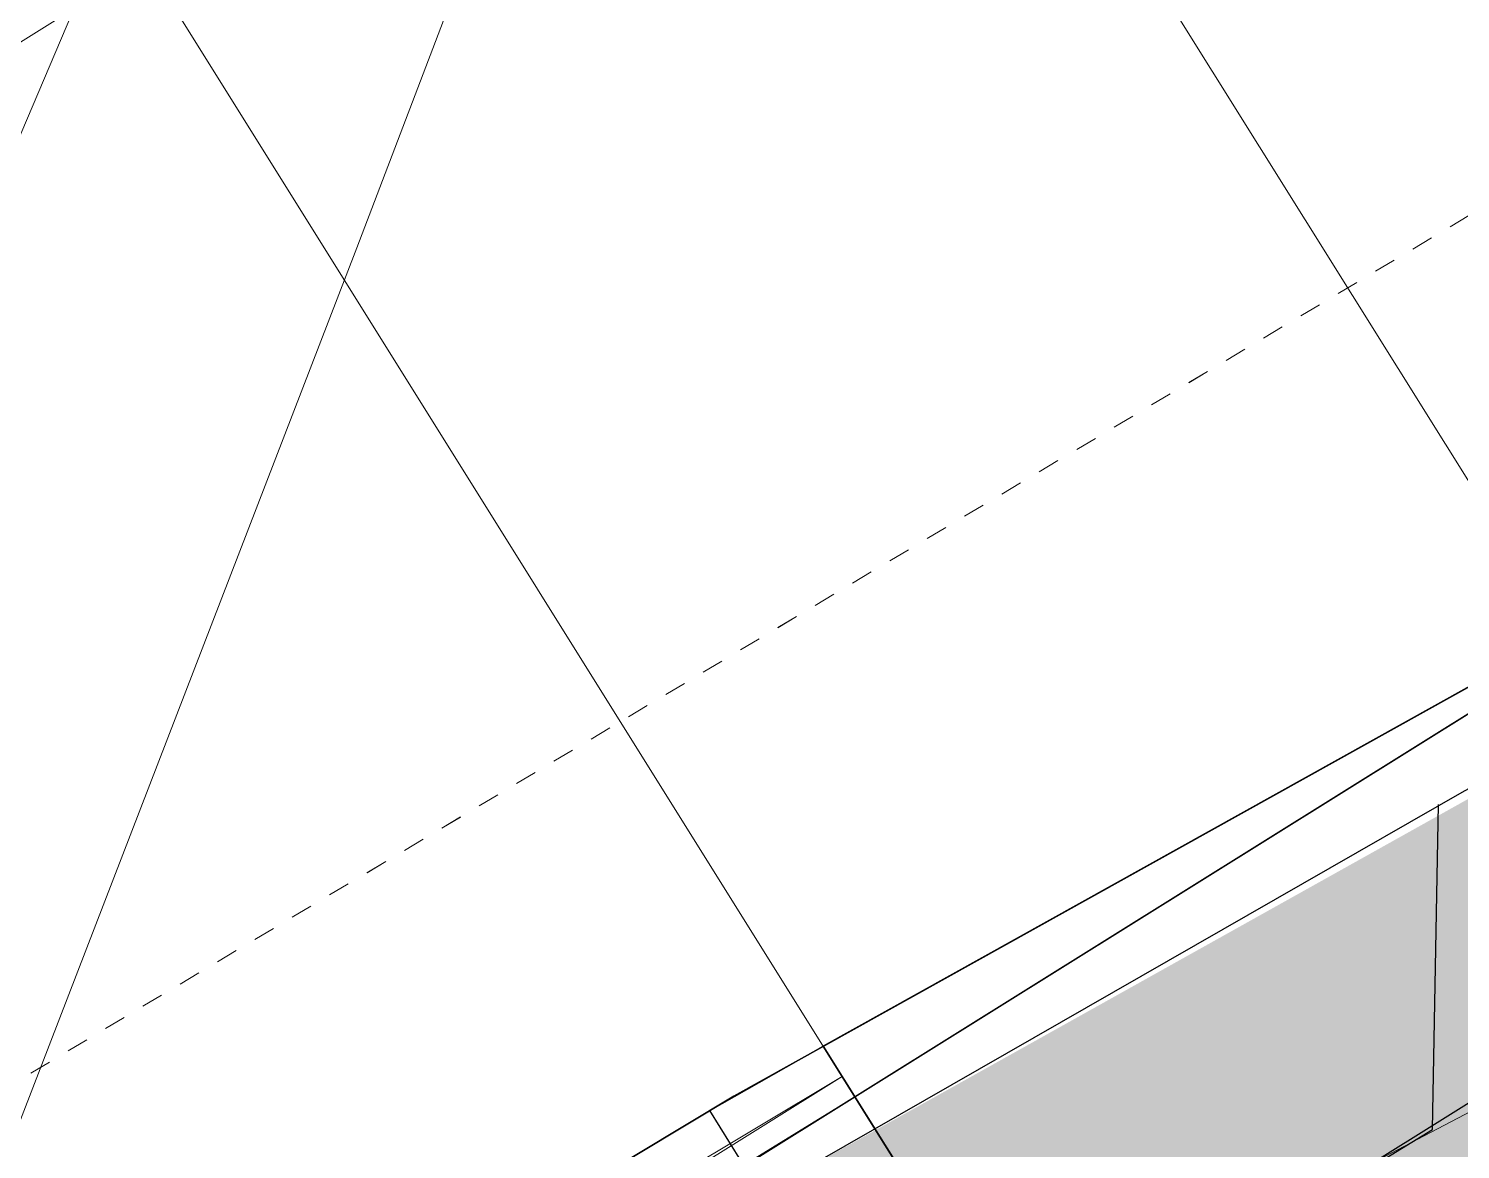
# Model space of a CAD drawing. Header units: metres. Extents: x 3 to 509016, y 4 to 6969473.
# Drawn here: x 507760.83 to 507767.41, y 6967258.45 to 6967263.61 of the extents above; entities that cross this region are included whole.
import ezdxf

# ---------------------------------------------------------------- set-up
doc = ezdxf.new("R2010")
doc.units = ezdxf.units.M
doc.linetypes.add('AEC_Double Dash', pattern=[0.039, 0.015, -0.004, 0.006, -0.004, 0.006, -0.004])
doc.layers.add('_PROP-BDY', color=6, linetype='Continuous', plot=False)
doc.layers.add('defpoints_hatch_bdy', color=47, linetype='Continuous', plot=False)
for name, color, linetype, lineweight in [('A-FLOR', 252, 'Continuous', 5), ('C-PROP-LINE', 252, 'AEC_Double Dash', 5), ('D_UG_PIPES', 252, 'EXIST_SWD', 0), ('S_RM_UG_PIPES', 252, 'EXIST_RISINGMAIN', 0), ('W_AG_PIPES_N', 252, 'EXISTING_WATER', 0)]:
    doc.layers.add(name, color=color, linetype=linetype, lineweight=lineweight)
doc.layers.add('HATCH_PAVEMENT_FOOTPATH', color=7, linetype='Continuous', true_color=0xffe8a3)
for name, color, linetype in [('mga2020bdy', 252, 'Continuous'), ('mga2020ROAD_KERB_BACK', 252, 'Continuous'), ('mga2020ROAD_KERB_LIP', 252, 'Continuous'), ('mga2020TOPO_GEN', 252, 'Continuous'), ('PAV_FOOTPATH', 252, 'Continuous'), ('STRINGS LIP', 60, 'Continuous'), ('XREF', 7, 'Continuous')]:
    doc.layers.add(name, color=color, linetype=linetype)
doc.styles.get("Standard").update_dxf_attribs({"font": 'ARIALN.TTF'})
doc.linetypes.add('EXIST_RISINGMAIN', pattern='A,5,-2.5,5,-2,["RM",Standard,S=2.5,R=0,X=0,Y=-1.25],-5,5,-2.5,5,-2.5', length=34.5)
doc.linetypes.add('EXIST_SWD', pattern='A,5,-2.5,5,-2,["SWD",Standard,S=2.5,R=0,X=0,Y=-1.25],-8,5,-2.5,5,-2.5', length=37.5)
doc.linetypes.add('EXISTING_WATER', pattern='A,2,-2,2,-2,2,-2,["W",Standard,S=2.5,R=0,X=0,Y=-1.25],-4.4,2,-2,2,-2', length=24.4)

# ---------------------------------------------------------------- blocks, each defined once
blk = doc.blocks.new('XD_HATCH')
at = {"layer": 'HATCH_PAVEMENT_FOOTPATH'}
h = blk.add_hatch(color=256, dxfattribs=at)
h.dxf.hatch_style = 1
h.paths.add_polyline_path([(507837.6741, 6967229.3651), (507837.6601, 6967229.3656), (507837.6504, 6967229.3603)], flags=17)
h.paths.add_polyline_path([(507818.8549, 6967260.9586), (507815.9879, 6967264.6389), (507812.7997, 6967267.4531), (507809.6019, 6967269.3029), (507805.8619, 6967270.6226), (507801.8063, 6967271.2294), (507798.1702, 6967271.0491), (507794.4038, 6967270.141), (507771.8963, 6967256.0787), (507773.231, 6967254.5403), (507795.1886, 6967268.2729), (507798.4566, 6967269.0609), (507801.7069, 6967269.222), (507805.3767, 6967268.6729), (507808.7612, 6967267.4786), (507811.6257, 6967265.8217), (507814.67, 6967263.1345), (507817.3271, 6967259.6667), (507819.0304, 6967256.9433), (507820.7235, 6967258.0021)])
h.paths.add_polyline_path([(507824.7568, 6967208.8777), (507820.8548, 6967204.075), (507817.8418, 6967207.5341)], flags=16)
h.paths.add_polyline_path([(507775.2, 6967252.2769), (507773.231, 6967254.5403), (507771.8963, 6967256.0787), (507768.8747, 6967259.5551), (507765.4333, 6967257.405), (507766.5276, 6967255.6535), (507766.7115, 6967255.4419), (507767.0075, 6967255.0955), (507767.5476, 6967254.4751), (507769.1356, 6967252.7357), (507770.0422, 6967251.7102), (507770.6909, 6967250.9598), (507784.4416, 6967235.0558), (507795.4878, 6967222.3587), (507798.5455, 6967218.8848), (507825.7524, 6967187.5143), (507829.3108, 6967190.6071), (507824.7665, 6967203.095), (507841.6235, 6967217.7421), (507841.6355, 6967217.752), (507842.5745, 6967216.2486), (507846.7018, 6967218.8539), (507843.9539, 6967223.1655), (507842.821, 6967224.9787), (507836.0398, 6967235.8326), (507834.8741, 6967237.6984), (507828.0909, 6967248.5555), (507828.2181, 6967248.635), (507824.2068, 6967255.0785), (507824.2306, 6967257.0688), (507826.6039, 6967258.5414), (507828.5549, 6967258.0054), (507828.2109, 6967258.8379), (507826.5153, 6967261.5518), (507825.7564, 6967262.054), (507825.5442, 6967260.2375), (507821.0713, 6967257.4518), (507820.7233, 6967258.002), (507819.0304, 6967256.9433), (507820.4026, 6967254.7492), (507825.1395, 6967249.8154), (507839.4219, 6967226.9278), (507827.0153, 6967211.6575), (507816.098, 6967209.5361), (507803.586, 6967223.8952), (507801.4694, 6967222.0543), (507795.9286, 6967228.4506), (507787.704, 6967237.9042)])
h = blk.add_hatch(color=256, dxfattribs=at)
h.dxf.hatch_style = 1
h.paths.add_polyline_path([(507751.8789, 6967248.3707), (507750.8192, 6967250.0668), (507764.199, 6967258.2482), (507768.6503, 6967260.7366), (507768.8747, 6967259.5551), (507765.4333, 6967257.405), (507765.6876, 6967256.9979)])
at = {"layer": 'defpoints_hatch_bdy', "color": 4}
blk.add_lwpolyline([(507751.8789, 6967248.3707), (507750.8192, 6967250.0668), (507764.6279, 6967258.6941), (507765.6876, 6967256.9979)], close=True, dxfattribs=at)
blk = doc.blocks.new('25027_BNP_Skygate Play-Sheet - 000101 - SITE PLAN')
at = {"layer": '_PROP-BDY'}
blk.add_line((-2226983.4, 4009381.8), (-2226983.4, 4059443.9), dxfattribs=at)
at = {"layer": 'A-FLOR'}
for p, q in [((-2220849.2, 4020909.9), (-2220833.7, 4013143.9)), ((-2226872.5, 4013143.9), (-2226872.5, 4015812.5)), ((-2226872.5, 4013143.9), (-2226844.9, 4014607.8)), ((-2220833.7, 4013143.9), (-2230568.7, 4013143.9)), ((-2226983.4, 4009250.4), (-2226983.4, 4013143.9)), ((-2220825.9, 4009250.4), (-2227097.8, 4009250.4))]:
    blk.add_line(p, q, dxfattribs=at)
at = {"layer": 'C-PROP-LINE'}
blk.add_line((-2223988.2, 4059890.8), (-2225150.5, 4003276.3), dxfattribs=at)
blk = doc.blocks.new('XE_ARCH')
at = {"xscale": 0.001, "yscale": 0.001, "zscale": 0.001, "rotation": 121.996}
blk.add_blockref('25027_BNP_Skygate Play-Sheet - 000101 - SITE PLAN', (509988.1258, 6971273.7702), dxfattribs=at)
blk = doc.blocks.new('XE_LOT BOUNDARY')
at = {"layer": '_PROP-BDY'}
blk.add_line((507767.8185, 6967260.6875), (507725.3615, 6967234.1616), dxfattribs=at)
at = {"layer": 'C-PROP-LINE'}
blk.add_line((507723.3955, 6967236.4649), (507772.0253, 6967265.477), dxfattribs=at)
blk = doc.blocks.new('XE_SURVEY')
at = {"layer": 'D_UG_PIPES', "flags": 128}
blk.add_lwpolyline([(507716.9447, 6967228.7162), (507720.9949, 6967231.9946), (507721.8177, 6967232.6612), (507728.3424, 6967236.3598), (507737.4607, 6967241.5661), (507738.8597, 6967242.3772), (507740.1304, 6967243.1743), (507740.9775, 6967243.7057), (507743.9514, 6967245.5512), (507752.0419, 6967250.5306), (507755.8742, 6967252.8893), (507757.1491, 6967253.6795), (507759.1677, 6967254.9422), (507759.6377, 6967255.6032), (507762.3373, 6967262.6002), (507763.9398, 6967266.8052), (507765.5351, 6967271.013), (507768.1357, 6967277.8982)], dxfattribs=at)
at = {"layer": 'mga2020bdy'}
blk.add_polyline3d([(507722.5905, 6967232.6075, 4.3474), (507725.1204, 6967234.2155, 4.3986), (507729.3938, 6967236.8067, 4.4566), (507733.0248, 6967239.0482, 4.469), (507736.0993, 6967240.9477, 4.4527), (507736.6834, 6967241.3067, 4.4393), (507736.9844, 6967241.4339, 4.4329), (507737.975, 6967242.3757, 4.4239), (507738.0041, 6967242.4202, 4.4222), (507740.823, 6967244.1743, 4.4566), (507752.055, 6967251.1994, 4.5262), (507759.1248, 6967255.6432, 4.4809), (507762.5143, 6967257.7594, 4.509), (507764.0703, 6967258.6973, 4.5203), (507768.0649, 6967260.9222, 4.5487), (507768.4417, 6967261.119, 4.552), (507772.9333, 6967263.3018, 4.591), (507777.8674, 6967265.5383, 4.6363), (507783.8819, 6967268.22, 4.6925)], dxfattribs=at)
at = {"layer": 'mga2020ROAD_KERB_BACK'}
blk.add_polyline3d([(507738.2228, 6967241.4591, 4.5329), (507740.5152, 6967242.8258, 4.5216), (507741.08, 6967243.8212, 4.5636), (507746.5121, 6967247.2219, 4.6144), (507752.2955, 6967250.8388, 4.6445), (507757.8965, 6967254.3534, 4.6285), (507759.1736, 6967254.499, 4.5861), (507761.3848, 6967256.0005, 4.6263), (507762.5074, 6967257.2531, 4.6308), (507763.0964, 6967257.6156, 4.6351), (507767.4311, 6967260.1022, 4.6661), (507768.2485, 6967260.5368, 4.6718), (507771.8944, 6967262.3499, 4.7037), (507773.1568, 6967262.9317, 4.7146), (507778.0594, 6967265.1621, 4.7595), (507784.0446, 6967267.8262, 4.8092)], dxfattribs=at)
at = {"layer": 'mga2020ROAD_KERB_LIP'}
blk.add_polyline3d([(507783.8819, 6967268.22, 4.6925), (507777.8674, 6967265.5383, 4.6363), (507772.9333, 6967263.3018, 4.591), (507768.4417, 6967261.119, 4.552), (507768.0649, 6967260.9222, 4.5487), (507764.0703, 6967258.6973, 4.5203), (507762.5143, 6967257.7594, 4.509), (507759.1248, 6967255.6432, 4.4809), (507757.4654, 6967254.5665, 4.4958), (507752.055, 6967251.1994, 4.5262), (507746.2396, 6967247.5524, 4.5016), (507740.823, 6967244.1743, 4.4566), (507737.975, 6967242.3757, 4.4239)], dxfattribs=at)
at = {"layer": 'mga2020TOPO_GEN'}
blk.add_polyline3d([(507721.4061, 6967230.9471, 4.3849), (507722.8503, 6967231.8206, 4.4603), (507725.9428, 6967226.5822, 4.5347), (507728.7643, 6967229.3076, 4.3792), (507732.4014, 6967233.8998, 4.4481), (507736.333, 6967237.9283, 4.5187), (507738.4795, 6967240.1832, 4.5227), (507742.8798, 6967243.4148, 4.5515), (507748.1545, 6967246.6967, 4.5782), (507754.6316, 6967250.6759, 4.5949), (507759.7921, 6967253.8601, 4.5724), (507763.226, 6967256.0566, 4.6167), (507767.2843, 6967258.544, 4.6833), (507767.3115, 6967260.0389, 4.6591)], dxfattribs=at)
at = {"layer": 'S_RM_UG_PIPES'}
blk.add_lwpolyline([(507783.0387, 6967266.9042), (507782.2027, 6967265.9602), (507774.9124, 6967262.4329), (507770.4424, 6967260.194), (507766.0161, 6967257.8685), (507761.8947, 6967255.7032), (507756.9433, 6967252.5983), (507752.2532, 6967249.6573), (507747.9878, 6967247.1179), (507745.4098, 6967245.5836), (507743.6911, 6967244.5608), (507741.1352, 6967242.9905), (507734.7873, 6967238.9962), (507730.5554, 6967236.3333), (507726.0446, 6967234.1852), (507725.0957, 6967233.7482), (507720.8087, 6967233.4102), (507720.2157, 6967230.8222)], dxfattribs=at)
at = {"layer": 'W_AG_PIPES_N', "flags": 128}
blk.add_lwpolyline([(507702.4172, 6967273.3634), (507705.0601, 6967269.1191), (507709.0235, 6967262.752), (507711.6926, 6967258.524), (507714.6346, 6967253.877), (507717.2938, 6967249.6429), (507719.906, 6967245.3795), (507722.5917, 6967240.9962), (507725.2847, 6967240.0352), (507726.9145, 6967241.1936), (507727.3328, 6967241.4675), (507729.4243, 6967242.837), (507731.0975, 6967243.9326), (507731.9341, 6967244.4804), (507733.6074, 6967245.576), (507735.7899, 6967246.7933), (507740.1595, 6967249.2222), (507744.4661, 6967251.7625), (507746.9876, 6967253.3875), (507753.2765, 6967257.4741), (507757.4619, 6967260.2094), (507758.2957, 6967260.7614), (507758.8027, 6967261.0652), (507760.1191, 6967261.5646), (507760.3214, 6967262.0179), (507763.0586, 6967268.4605), (507765.0137, 6967273.0624), (507765.0318, 6967273.9682), (507763.1397, 6967277.6032), (507762.9266, 6967277.9441), (507761.6016, 6967280.0641), (507756.0315, 6967288.9649), (507751.7466, 6967295.7206), (507749.3363, 6967299.5206), (507747.747, 6967302.0647)], dxfattribs=at)
blk = doc.blocks.new('XD_DESIGN_1')
at = {"layer": 'mga2020ROAD_KERB_BACK'}
blk.add_polyline3d([(507738.2228, 6967241.4591, 4.5329), (507740.5152, 6967242.8258, 4.5216), (507741.08, 6967243.8212, 4.5636), (507746.5121, 6967247.2219, 4.6144), (507752.2955, 6967250.8388, 4.6445), (507757.8965, 6967254.3534, 4.6285), (507759.1736, 6967254.499, 4.5861), (507761.3848, 6967256.0005, 4.6263), (507762.5074, 6967257.2531, 4.6308), (507763.0964, 6967257.6156, 4.6351), (507767.4311, 6967260.1022, 4.6661), (507768.2485, 6967260.5368, 4.6718), (507771.8944, 6967262.3499, 4.7037), (507773.1568, 6967262.9317, 4.7146), (507778.0594, 6967265.1621, 4.7595), (507784.0446, 6967267.8262, 4.8092), (507788.4512, 6967269.6966, 4.8489), (507789.1437, 6967270.0505, 4.8638), (507789.8322, 6967270.5465, 4.8695), (507791.7059, 6967272.1166, 4.8826)], dxfattribs=at)
at = {"layer": 'PAV_FOOTPATH'}
for points in [[(507768.8747, 6967259.5551), (507768.6503, 6967260.7366), (507768.4171, 6967261.1062), (507767.8883, 6967260.8238), (507764.4825, 6967258.9268)], [(507768.8747, 6967259.5551), (507765.4333, 6967257.405)], [(507765.4333, 6967257.405), (507764.199, 6967258.2482), (507763.96, 6967258.6308), (507764.4825, 6967258.9268)], [(507764.4825, 6967258.9268), (507766.2175, 6967256.1499), (507766.5276, 6967255.6535), (507766.7127, 6967255.4428), (507825.6989, 6967187.5773), (507829.2813, 6967190.6909), (507824.7674, 6967203.0956), (507841.6353, 6967217.7523), (507891.2842, 6967138.2569), (507888.2115, 6967134.4625), (507927.2651, 6967102.8326), (507918.7299, 6967092.3733), (507920.8238, 6967090.6774), (507929.3204, 6967101.1683), (507927.2651, 6967102.8326)], [(507765.4333, 6967257.405), (507764.4825, 6967258.9268)]]:
    blk.add_lwpolyline(points, dxfattribs=at)
at = {"layer": 'STRINGS LIP', "color": 60, "linetype": 'Continuous', "lineweight": -3}
blk.add_polyline3d([(507739.7938, 6967240.6545, 4.5), (507750.7608, 6967250.1603, 4.6008), (507764.6279, 6967258.6941, 4.626), (507767.8185, 6967260.6875, 4.6018), (507767.9299, 6967260.7572, 4.601), (507769.3113, 6967261.5314, 4.5891), (507772.9333, 6967263.3018, 4.62)], dxfattribs=at)
blk = doc.blocks.new('XD_DESIGN_2')
at = {"layer": 'mga2020ROAD_KERB_BACK'}
blk.add_polyline3d([(507738.2228, 6967241.4591, 4.5329), (507740.5152, 6967242.8258, 4.5216), (507741.08, 6967243.8212, 4.5636), (507746.5121, 6967247.2219, 4.6144), (507752.2955, 6967250.8388, 4.6445), (507757.8965, 6967254.3534, 4.6285), (507759.1736, 6967254.499, 4.5861), (507761.3848, 6967256.0005, 4.6263), (507762.5074, 6967257.2531, 4.6308), (507763.0964, 6967257.6156, 4.6351), (507767.4311, 6967260.1022, 4.6661), (507768.2485, 6967260.5368, 4.6718), (507771.8944, 6967262.3499, 4.7037), (507773.1568, 6967262.9317, 4.7146), (507778.0594, 6967265.1621, 4.7595), (507784.0446, 6967267.8262, 4.8092), (507788.4512, 6967269.6966, 4.8489), (507789.1437, 6967270.0505, 4.8638), (507789.8322, 6967270.5465, 4.8695), (507791.7059, 6967272.1166, 4.8826)], dxfattribs=at)
at = {"layer": 'PAV_FOOTPATH'}
for points in [[(507768.8747, 6967259.5551), (507768.6503, 6967260.7366), (507768.4171, 6967261.1062), (507767.8883, 6967260.8238), (507764.4825, 6967258.9268)], [(507768.8747, 6967259.5551), (507765.4333, 6967257.405)], [(507765.4333, 6967257.405), (507764.199, 6967258.2482), (507763.96, 6967258.6308), (507764.4825, 6967258.9268)], [(507764.4825, 6967258.9268), (507766.2175, 6967256.1499), (507766.5276, 6967255.6535), (507766.7127, 6967255.4428), (507825.6989, 6967187.5773), (507829.2813, 6967190.6909), (507824.7674, 6967203.0956), (507841.6353, 6967217.7523), (507891.2842, 6967138.2569), (507888.2115, 6967134.4625), (507927.2651, 6967102.8326), (507918.7299, 6967092.3733), (507920.8238, 6967090.6774), (507929.3204, 6967101.1683), (507927.2651, 6967102.8326)], [(507765.4333, 6967257.405), (507764.4825, 6967258.9268)]]:
    blk.add_lwpolyline(points, dxfattribs=at)
at = {"layer": 'STRINGS LIP', "color": 60, "linetype": 'Continuous', "lineweight": -3}
blk.add_polyline3d([(507739.7938, 6967240.6545, 4.5), (507750.7608, 6967250.1603, 4.6008), (507764.6279, 6967258.6941, 4.626), (507767.8185, 6967260.6875, 4.6018), (507767.9299, 6967260.7572, 4.601), (507769.3113, 6967261.5314, 4.5891), (507772.9333, 6967263.3018, 4.62)], dxfattribs=at)

msp = doc.modelspace()

# ---------------------------------------------------------------- block references
for name in ['XD_HATCH', 'XE_ARCH', 'XE_SURVEY']:
    msp.add_blockref(name, (0, 0))
at = {"layer": 'XREF'}
for name in ['XD_HATCH', 'XE_ARCH', 'XE_SURVEY', 'XE_LOT BOUNDARY']:
    msp.add_blockref(name, (0, 0), dxfattribs=at)

# ---------------------------------------------------------------- next in the draw order: block references
msp.add_blockref('XD_DESIGN_1', (0, 0))

# ---------------------------------------------------------------- next in the draw order: block references
msp.add_blockref('XD_DESIGN_2', (0, 0), dxfattribs=at)

doc.saveas('drawing.dxf')
